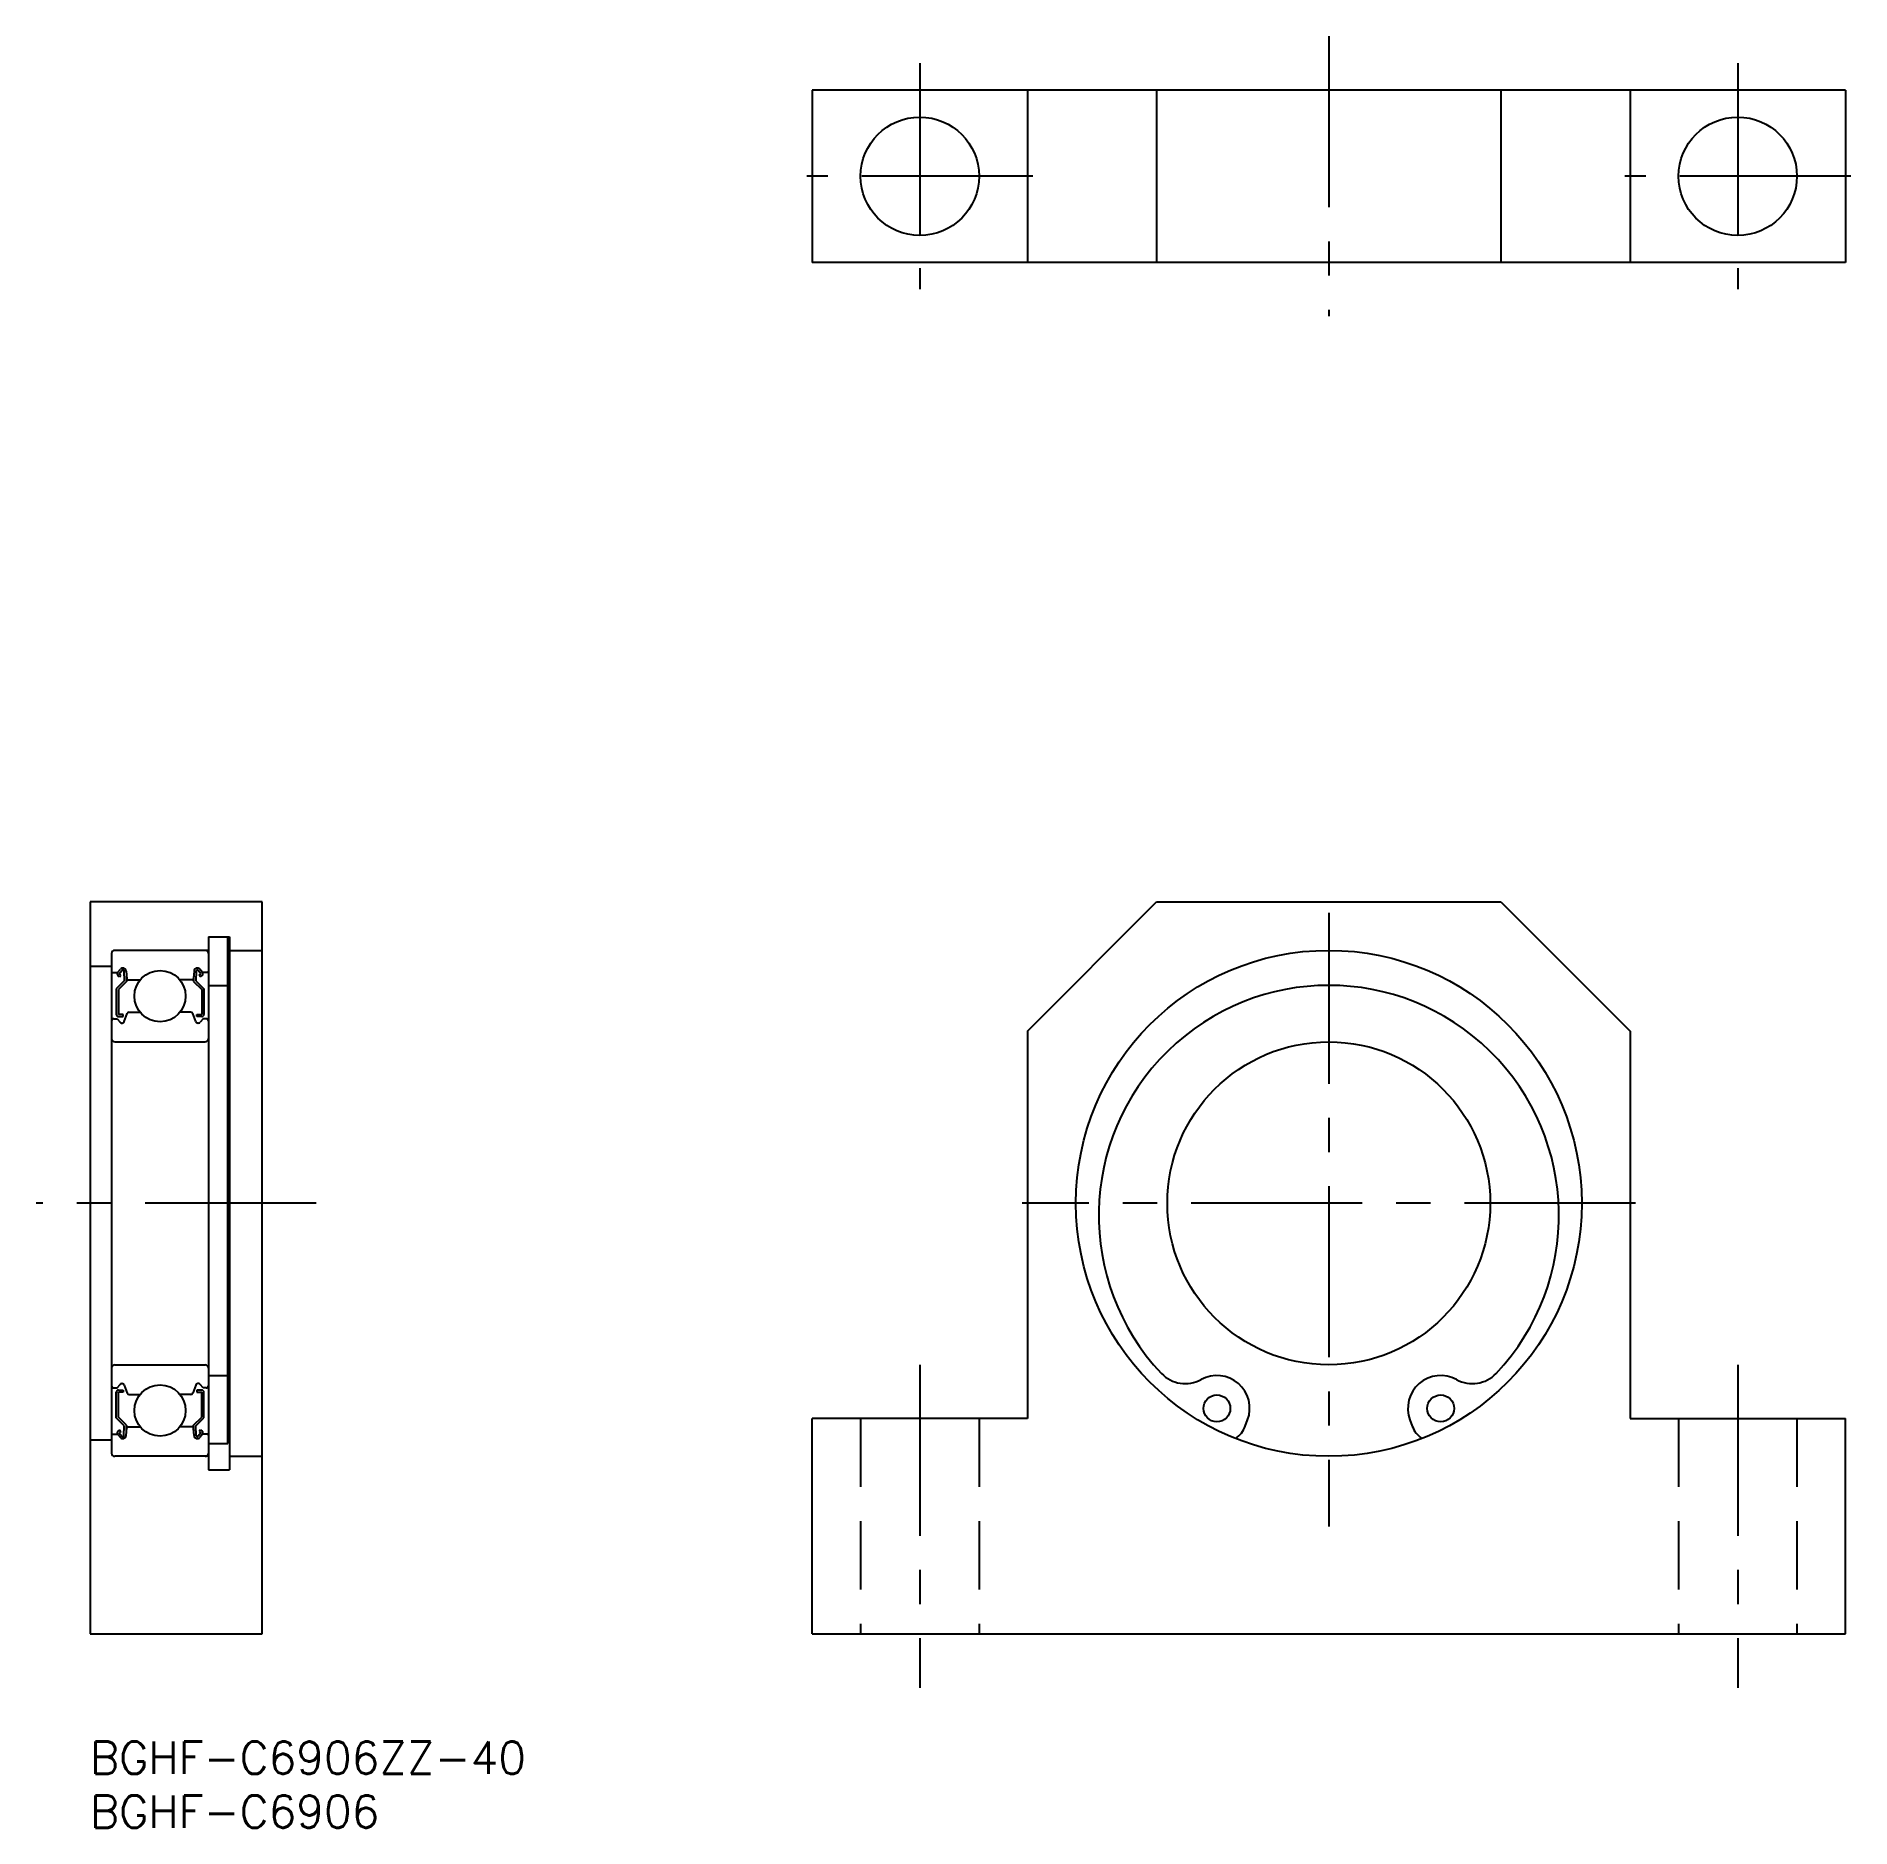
# Model space of a CAD drawing. Extents: x -5 to 164, y -8 to 158.
import ezdxf

# ---------------------------------------------------------------- set-up
doc = ezdxf.new("R2010")
doc.units = 0
doc.header["$LTSCALE"] = 0.5
doc.linetypes.add('CENTER', pattern=[50.8, 31.75, -6.35, 6.35, -6.35])
doc.linetypes.add('DASHED', pattern=[19.05, 12.7, -6.35])
for name, color, linetype in [('MSM_CENTER', 1, 'CENTER'), ('MSM_CONTINUOUS', 7, 'CONTINUOUS'), ('MSM_DASHED', 4, 'DASHED'), ('MSM_PART_NUMBER', 7, 'CONTINUOUS')]:
    doc.layers.add(name, color=color, linetype=linetype)
doc.styles.get("Standard").update_dxf_attribs({"font": 'txt.shx', "height": 3, "bigfont": 'bigfont.shx'})

msp = doc.modelspace()

# ---------------------------------------------------------------- linework, layer by layer
at = {"layer": 'MSM_CENTER'}
for p, q in [((115.1, 158.41), (115.1, 132.41)), ((77.1, 155.91), (77.1, 134.91)), ((153.1, 155.91), (153.1, 134.91)), ((87.6, 145.41), (66.6, 145.41)), ((163.6, 145.41), (142.6, 145.41)), ((115.1, 76.98), (115.1, 19.98)), ((21, 50), (-5, 50)), ((143.6, 50), (86.6, 50)), ((77.1, 35), (77.1, 5)), ((153.1, 35), (153.1, 5))]:
    msp.add_line(p, q, dxfattribs=at)
at = {"layer": 'MSM_CONTINUOUS'}
for p, q in [((67.1, 153.41), (67.1, 137.41)), ((163.1, 153.41), (67.1, 153.41)), ((87.1, 153.41), (87.1, 137.41)), ((99.1, 153.41), (99.1, 137.41)), ((131.1, 153.41), (131.1, 137.41)), ((143.1, 153.41), (143.1, 137.41)), ((163.1, 153.41), (163.1, 137.41)), ((163.1, 137.41), (67.1, 137.41)), ((0, 78), (0, 10)), ((16, 78), (0, 78)), ((16, 10), (16, 78)), ((87.1, 66), (99.1, 78)), ((99.1, 78), (131.1, 78)), ((131.1, 78), (143.1, 66)), ((11, 74.75), (12.95, 74.75)), ((11, 74.75), (11, 25.25)), ((12.8, 27.68, 1.25), (12.8, 74.75, 1.25)), ((12.95, 74.75), (12.95, 25.25)), ((2, 73.2), (2, 26.8)), ((11, 73.5), (2.3, 73.5)), ((12.95, 73.5), (16, 73.5)), ((2, 72), (0, 72)), ((2.1, 71.45), (2.56, 71.45)), ((2.56, 71.45), (2.81, 71.75)), ((2.74, 71.04), (2.58, 71.17)), ((2.71, 71.32), (2.96, 71.62)), ((2.87, 71.19), (2.71, 71.32)), ((2.74, 71.04), (2.87, 71.19)), ((3.14, 71.56), (3.18, 70.68)), ((3.34, 71.58), (3.4, 70.84)), ((3.38, 71.07), (3.38, 70.6)), ((9.66, 71.58), (9.6, 70.84)), ((9.62, 71.07), (9.62, 70.6)), ((9.86, 71.56), (9.82, 70.68)), ((10.29, 71.32), (10.04, 71.62)), ((10.13, 71.19), (10.29, 71.32)), ((10.26, 71.04), (10.13, 71.19)), ((10.44, 71.45), (10.19, 71.75)), ((10.26, 71.04), (10.42, 71.17)), ((10.9, 71.45), (10.44, 71.45)), ((3.18, 70.68), (2.43, 69.93)), ((2.43, 69.93), (2.43, 67.55)), ((3.38, 70.6), (2.63, 69.85)), ((2.63, 69.85), (2.63, 67.55)), ((3.5, 70.75), (4.65, 70.75)), ((9.5, 70.75), (8.35, 70.75)), ((9.62, 70.6), (10.37, 69.85)), ((9.82, 70.68), (10.57, 69.93)), ((10.37, 69.85), (10.37, 67.55)), ((10.57, 69.93), (10.57, 67.55)), ((11, 70.25), (12.8, 70.25)), ((3.08, 67.55), (2.63, 67.55)), ((3.08, 67.35), (3.08, 67.55)), ((3.18, 66.88), (3.45, 67.62)), ((3.64, 67.75), (4.65, 67.75)), ((9.36, 67.75), (8.35, 67.75)), ((9.82, 66.88), (9.55, 67.62)), ((9.92, 67.55), (10.37, 67.55)), ((9.92, 67.35), (9.92, 67.55)), ((2.2, 67.15), (2.5, 67.15)), ((2.5, 67.15), (2.78, 66.82)), ((2.63, 67.35), (3.08, 67.35)), ((2.93, 66.75), (2.99, 66.75)), ((10.37, 67.35), (9.92, 67.35)), ((10.07, 66.75), (10.01, 66.75)), ((10.5, 67.15), (10.22, 66.82)), ((10.8, 67.15), (10.5, 67.15)), ((87.1, 66), (87.1, 30)), ((143.1, 66), (143.1, 30)), ((2.3, 65), (10.7, 65)), ((2.3, 35), (10.7, 35)), ((11, 34), (12.8, 34)), ((2.2, 32.85), (2.5, 32.85)), ((2.43, 30.07), (2.43, 32.45)), ((2.5, 32.85), (2.78, 33.18)), ((2.63, 32.65), (3.08, 32.65)), ((2.63, 30.15), (2.63, 32.45)), ((3.08, 32.45), (2.63, 32.45)), ((2.93, 33.25), (2.99, 33.25)), ((3.08, 32.65), (3.08, 32.45)), ((3.18, 33.12), (3.45, 32.38)), ((3.64, 32.25), (4.65, 32.25)), ((3.89, 32.25), (3.89, 32.25)), ((9.36, 32.25), (8.35, 32.25)), ((9.82, 33.12), (9.55, 32.38)), ((9.92, 32.65), (9.92, 32.45)), ((10.37, 32.65), (9.92, 32.65)), ((9.92, 32.45), (10.37, 32.45)), ((10.07, 33.25), (10.01, 33.25)), ((10.5, 32.85), (10.22, 33.18)), ((10.37, 30.15), (10.37, 32.45)), ((10.8, 32.85), (10.5, 32.85)), ((10.57, 30.07), (10.57, 32.45)), ((3.18, 29.32), (2.43, 30.07)), ((2.74, 28.96), (2.58, 28.83)), ((3.38, 29.4), (2.63, 30.15)), ((2.87, 28.81), (2.71, 28.68)), ((2.71, 28.68), (2.96, 28.38)), ((2.74, 28.96), (2.87, 28.81)), ((3.14, 28.44), (3.18, 29.32)), ((3.34, 28.42), (3.4, 29.16)), ((3.38, 28.93), (3.38, 29.4)), ((3.5, 29.25), (4.65, 29.25)), ((9.5, 29.25), (8.35, 29.25)), ((9.66, 28.42), (9.6, 29.16)), ((9.62, 29.4), (10.37, 30.15)), ((9.62, 28.93), (9.62, 29.4)), ((9.82, 29.32), (10.57, 30.07)), ((9.86, 28.44), (9.82, 29.32)), ((10.29, 28.68), (10.04, 28.38)), ((10.26, 28.96), (10.13, 28.81)), ((10.13, 28.81), (10.29, 28.68)), ((10.26, 28.96), (10.42, 28.83)), ((87.1, 30), (67.1, 30)), ((67.1, 10), (67.1, 30)), ((107.33, 29.3), (107.55, 29.88)), ((122.64, 29.88), (122.86, 29.3)), ((143.1, 30), (163.1, 30)), ((163.1, 10), (163.1, 30)), ((2, 28), (0, 28)), ((2.1, 28.55), (2.56, 28.55)), ((2.56, 28.55), (2.81, 28.25)), ((10.44, 28.55), (10.19, 28.25)), ((10.9, 28.55), (10.44, 28.55)), ((11, 27.68), (12.8, 27.68)), ((11, 26.5), (2.3, 26.5)), ((12.95, 26.5), (16, 26.5)), ((11, 25.25), (12.95, 25.25)), ((0, 10), (16, 10)), ((67.1, 10), (163.1, 10))]:
    msp.add_line(p, q, dxfattribs=at)
for centre, radius in [((77.1, 145.41), 5.5), ((153.1, 145.41), 5.5), ((115.1, 50), 23.5), ((6.5, 69.25), 2.38), ((115.1, 50), 15), ((6.5, 30.75), 2.38), ((104.7, 30.95), 1.25), ((125.5, 30.95), 1.25)]:
    msp.add_circle(centre, radius, dxfattribs=at)
for centre, radius, start, end in [((2.3, 73.2), 0.3, 90, 180), ((10.7, 73.2), 0.3, 0, 90), ((2.1, 71.55), 0.1, 180, 270), ((2.71, 71.32), 0.2, 140.001, 230.0841), ((3.04, 71.55), 0.3, 4.9967, 140.001), ((3.04, 71.56), 0.1, 2.8198, 140), ((3.5, 70.85), 0.1, 184.9967, 270.0005), ((9.5, 70.85), 0.1, 269.9995, 355.0033), ((9.96, 71.55), 0.3, 39.999, 175.0033), ((9.96, 71.56), 0.1, 40, 177.1802), ((10.29, 71.32), 0.2, 309.9159, 39.999), ((10.9, 71.55), 0.1, 270, 0), ((115.1, 48.87), 21.38, 316.6826, 223.3174), ((2.63, 67.55), 0.2, 180, 270), ((3.64, 67.55), 0.2, 90, 159.9921), ((9.36, 67.55), 0.2, 20.0079, 90), ((10.37, 67.55), 0.2, 270, 0), ((2.2, 66.95), 0.2, 90, 180), ((2.93, 66.95), 0.2, 219.9936, 270), ((2.99, 66.95), 0.2, 270, 339.9921), ((10.01, 66.95), 0.2, 200.0079, 270), ((10.07, 66.95), 0.2, 270, 320.0064), ((10.8, 66.95), 0.2, 0, 90), ((2.3, 65.3), 0.3, 180, 270), ((10.7, 65.3), 0.3, 270, 0), ((2.3, 34.7), 0.3, 90, 180), ((10.7, 34.7), 0.3, 0, 90), ((101.76, 36.3), 3.05, 223.3174, 298.7349), ((104.7, 30.95), 3.05, 339.4426, 118.7349), ((125.5, 30.95), 3.05, 61.2651, 200.5574), ((128.43, 36.3), 3.05, 241.2651, 316.6826), ((2.2, 33.05), 0.2, 180, 270), ((2.63, 32.45), 0.2, 90, 180), ((2.93, 33.05), 0.2, 90, 140.0064), ((2.99, 33.05), 0.2, 20.0079, 90), ((3.64, 32.45), 0.2, 200.0079, 270), ((9.36, 32.45), 0.2, 270, 339.9921), ((10.01, 33.05), 0.2, 90, 159.9921), ((10.07, 33.05), 0.2, 39.9936, 90), ((10.37, 32.45), 0.2, 0, 90), ((10.8, 33.05), 0.2, 270, 0), ((2.71, 28.68), 0.2, 129.9159, 219.999), ((3.5, 29.15), 0.1, 89.9995, 175.0033), ((9.5, 29.15), 0.1, 4.9967, 90.0005), ((10.29, 28.68), 0.2, 320.001, 50.0841), ((104.99, 30.18), 2.5, 305.7418, 339.4426), ((125.2, 30.18), 2.5, 200.5574, 234.2582), ((2.1, 28.45), 0.1, 90, 180), ((3.04, 28.45), 0.3, 219.999, 355.0033), ((3.04, 28.44), 0.1, 220, 357.1802), ((9.96, 28.45), 0.3, 184.9967, 320.001), ((9.96, 28.44), 0.1, 182.8198, 320), ((10.9, 28.45), 0.1, 0, 90), ((2.3, 26.8), 0.3, 180, 270), ((10.7, 26.8), 0.3, 270, 0)]:
    msp.add_arc(centre, radius, start, end, dxfattribs=at)
at = {"layer": 'MSM_DASHED'}
for p, q in [((71.6, 30), (71.6, 10)), ((82.6, 30), (82.6, 10)), ((147.6, 30), (147.6, 10)), ((158.6, 30), (158.6, 10))]:
    msp.add_line(p, q, dxfattribs=at)

# ---------------------------------------------------------------- texts
at = {"layer": 'MSM_PART_NUMBER'}
for s, p in [('BGHF-C6906ZZ-40', (0, -3)), ('BGHF-C6906', (0, -8))]:
    msp.add_text(s, height=3, dxfattribs=at).set_placement(p)

doc.saveas('drawing.dxf')
